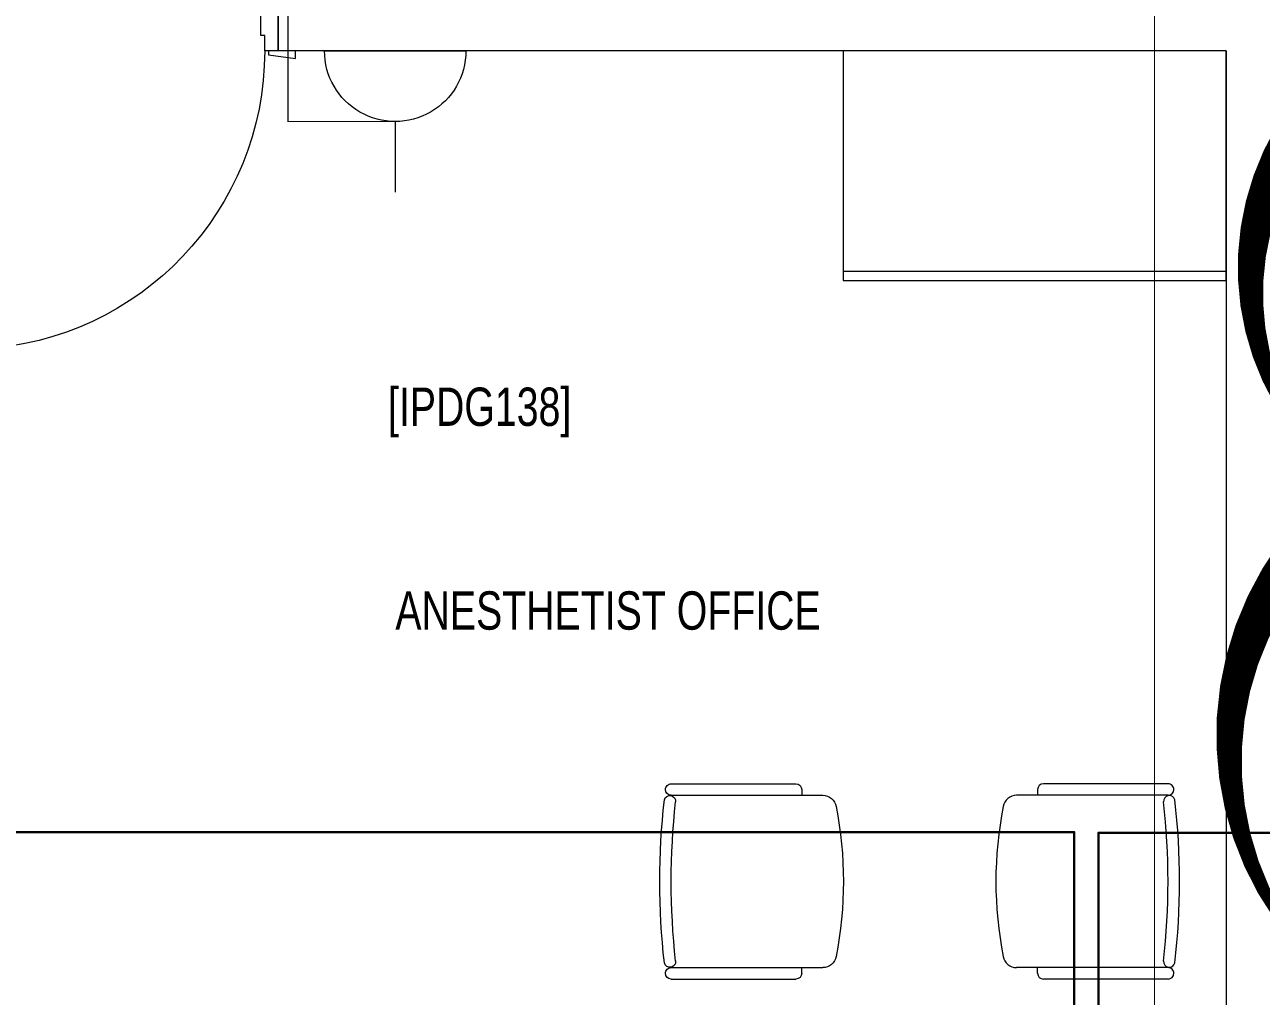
# Model space of a CAD drawing. Header units: metres. Extents: x 75097 to 220695, y -1557923 to -1361206.
# Drawn here: x 139977 to 143205, y -1409700 to -1407162 of the extents above; entities that cross this region are included whole.
import ezdxf

# ---------------------------------------------------------------- set-up
doc = ezdxf.new("R2010")
doc.units = ezdxf.units.M
doc.layers.get('0').update_dxf_attribs({"lineweight": 0})
for name, color, linetype, lineweight in [('A-100 - Copy$0$72_EGR_BASE_TEXT', 8, 'Continuous', 0), ('A-100 - Copy$0$Medical Equipment and Furniture', 8, 'Continuous', 0), ('A-100 - Copy$0$Medical Equipment and Furniture1', 8, 'Continuous', 5), ('A-100 - Copy$0$Walls', 8, 'Continuous', 0), ('A-100 - Copy$0$Wooden Joinery', 8, 'Continuous', 0), ('E-LG', 245, 'Continuous', 30)]:
    doc.layers.add(name, color=color, linetype=linetype, lineweight=lineweight)
doc.layers.add('E-POWR', color=7, linetype='Continuous', lineweight=9, true_color=0x4e7e3e)
doc.layers.add('REV 01', color=7, linetype='Continuous', lineweight=0, true_color=0xe41b4d)
doc.styles.add('A-100 - Copy$0$X3G_ENTITY_2587EA', font='swisscl.ttf', dxfattribs={"height": 200})

# ---------------------------------------------------------------- blocks, each defined once
blk = doc.blocks.new('NORMAL SOCKET')
at = {"layer": 'E-POWR'}
for p, q in [((0, 307.7), (0, 615.4)), ((-307.7, 0), (307.7, 0))]:
    blk.add_line(p, q, dxfattribs=at)
blk.add_ellipse((0, 0), major_axis=(32.8, 305.9), ratio=1, start_param=4.81904, end_param=7.960633, dxfattribs=at)
blk = doc.blocks.new('A-100 - Copy$0$GF21016-P')
at = {"extrusion": (-1.24384e-09, -1.20261e-09, -1)}
for p, q in [((0.0128, 0.0179), (0.0128, 0.4136)), ((0.4628, 0.0179), (0.4628, 0.4136)), ((-0.0022, 0.3585), (0.0128, 0.3585)), ((0.4778, 0.3585), (0.4628, 0.3585)), ((-0.0172, 0.0179), (-0.0172, 0.3435)), ((0.4928, 0.0179), (0.4928, 0.3435)), ((0.4778, 0.0029), (0.4778, 0.0029))]:
    blk.add_line(p, q, dxfattribs=at)
for centre, radius, start, end in [((-0.2378, -0.5362), 1.0036, 78.7568, 101.2432), ((-0.0478, 0.4136), 0.035, 0, 80.6557), ((-0.4278, 0.4136), 0.035, 99.3443, 180), ((0.0022, 0.3435), 0.015, 0, 90), ((-0.4778, 0.3435), 0.015, 90, 180), ((0.0022, 0.0179), 0.015, 270, 0), ((0.0022, 0.0179), 0.015, 180, 270), ((-0.0284, 0.0145), 0.015, 284.3864, 95.5209), ((-0.2378, 1.8734), 1.8855, 263.5119, 276.4881), ((-0.2378, 1.8928), 1.8749, 263.6341, 276.3659), ((-0.4471, 0.0145), 0.015, 84.4791, 255.6136), ((-0.4778, 0.0179), 0.015, 270, 0), ((-0.4778, 0.0179), 0.015, 180, 270)]:
    blk.add_arc(centre, radius, start, end, dxfattribs=at)
blk = doc.blocks.new('A-100 - Copy$0$CUPBOARD - GLASS TOP - LOCKABLE - 200x100x60')
at = {"layer": 'A-100 - Copy$0$Medical Equipment and Furniture1'}
blk.add_line((283.1819, -205.0074, 0), (284.1819, -205.0074, 0), dxfattribs=at)
at = {"layer": 'A-100 - Copy$0$Medical Equipment and Furniture1', "elevation": 0}
blk.add_lwpolyline([(284.1819, -204.4324), (283.1819, -204.4324), (283.1819, -205.0324), (284.1819, -205.0324)], close=True, dxfattribs=at)
blk = doc.blocks.new('A-100 - Copy$0$A$C72370EFE')
at = {"layer": 'A-100 - Copy$0$Wooden Joinery'}
for p, q in [((-0.01, -0.03), (-0.01, -0.07)), ((0, -0.03), (-0.01, -0.03)), ((0.04, -0.03), (0.05, -0.03)), ((0.05, -0.03), (0.05, -0.07)), ((-0.01, -0.04), (-0.02, -0.04)), ((-0.01, -0.06), (-0.02, -0.06)), ((0.05, -0.04), (0.06, -0.04)), ((0.05, -0.06), (0.06, -0.06)), ((-0.05, -0.07), (-0.05, -0.16)), ((-0.03, -0.07), (-0.03, -0.16)), ((0, -0.07), (-0.01, -0.07)), ((0.04, -0.07), (0.05, -0.07)), ((0.07, -0.07), (0.07, -0.16)), ((0.09, -0.07), (0.09, -0.16)), ((-0.01, -0.17), (-0.02, -0.17)), ((-0.01, -0.19), (-0.02, -0.19)), ((-0.01, -0.17), (-0.01, -0.19)), ((0.05, -0.17), (0.06, -0.17)), ((0.05, -0.17), (0.05, -0.19)), ((0.05, -0.19), (0.06, -0.19))]:
    blk.add_line(p, q, dxfattribs=at)
for centre, radius, start, end in [((-0.02, -0.07), 0.03, 90, 180), ((-0.02, -0.07), 0.01, 90, 180), ((0.06, -0.07), 0.03, 0, 90), ((0.06, -0.07), 0.01, 0, 90), ((-0.02, -0.16), 0.03, 180, 270), ((-0.02, -0.16), 0.01, 180, 270), ((0.06, -0.16), 0.01, 270, 0), ((0.06, -0.16), 0.03, 270, 0)]:
    blk.add_arc(centre, radius, start, end, dxfattribs=at)
blk = doc.blocks.new('A-100 - Copy$0$DR1')
at = {"layer": 'A-100 - Copy$0$Wooden Joinery', "elevation": 0}
for points in [[(1743402.9, 41721.9), (1743392.9, 41721.9), (1743382.9, 41791.9), (1743402.9, 41791.9)], [(1743552.9, 41731.9), (1743562.9, 41731.9), (1743572.9, 41801.9), (1743552.9, 41801.9)], [(1743552.9, 41681.9), (1744331.9, 41681.9), (1744331.9, 41721.9), (1743552.9, 41721.9)], [(1743402.9, 40941.9), (1743392.9, 40941.9), (1743382.9, 40871.9), (1743402.9, 40871.9)], [(1743552.9, 40931.9), (1743562.9, 40931.9), (1743572.9, 40861.9), (1743552.9, 40861.9)]]:
    blk.add_lwpolyline(points, close=True, dxfattribs=at)
for points in [[(1743552.9, 41756.9), (1743402.9, 41756.9), (1743402.9, 41781.9), (1743552.9, 41781.9), (1743552.9, 41756.9)], [(1743552.9, 41756.9), (1743552.9, 41721.9), (1743512.9, 41721.9), (1743512.9, 41711.9), (1743402.9, 41711.9), (1743402.9, 41756.9), (1743552.9, 41756.9)], [(1743552.9, 40906.9), (1743552.9, 40941.9), (1743512.9, 40941.9), (1743512.9, 40951.9), (1743402.9, 40951.9), (1743402.9, 40906.9), (1743552.9, 40906.9)], [(1743552.9, 40906.9), (1743402.9, 40906.9), (1743402.9, 40881.9), (1743552.9, 40881.9), (1743552.9, 40906.9)]]:
    blk.add_lwpolyline(points, dxfattribs=at)
at = {"layer": 'A-100 - Copy$0$Wooden Joinery'}
blk.add_arc((1743552.9, 41721.9, 0), 780, 270, 357.0603, dxfattribs=at)
at = {"layer": 'A-100 - Copy$0$Wooden Joinery', "xscale": -999.9999999998856, "yscale": 999.9999999998856, "zscale": 999.9999999998854, "rotation": 270}
blk.add_blockref('A-100 - Copy$0$A$C72370EFE', (1744331.9, 41681.9, 0), dxfattribs=at)
blk = doc.blocks.new('A-100 - Copy')
at = {"layer": 'A-100 - Copy$0$Walls'}
for p, q in [((140663.3, -1407080.6, 0), (140663.3, -1407230.6, 0)), ((143113.3, -1407230.6, 0), (140663.3, -1407230.6, 0)), ((143113.3, -1407230.6, 0), (143113.3, -1411527.7, 0))]:
    blk.add_line(p, q, dxfattribs=at)
at = {"layer": 'A-100 - Copy$0$Medical Equipment and Furniture', "xscale": 1000, "yscale": 1000, "zscale": 1000}
blk.add_blockref('A-100 - Copy$0$CUPBOARD - GLASS TOP - LOCKABLE - 200x100x60', (-141068.7, -1202798.2, 0), dxfattribs=at)
at = {"layer": 'A-100 - Copy$0$Medical Equipment and Furniture', "extrusion": (8.17196e-07, 2.67577e-11, -1), "xscale": -999.9999999999994, "yscale": 999.9999999999994, "zscale": 1000, "rotation": 90.00002511288318}
blk.add_blockref('A-100 - Copy$0$GF21016-P', (-141646.8, -1409162.6, 0.1), dxfattribs=at)
at = {"layer": 'A-100 - Copy$0$Medical Equipment and Furniture', "extrusion": (-8.17196e-07, 2.67577e-11, -1), "xscale": 1000.000000000001, "yscale": 1000.000000000001, "zscale": 1000.000000000001, "rotation": 269.9999748871168}
blk.add_blockref('A-100 - Copy$0$GF21016-P', (-142979.7, -1409162.6, -0.1), dxfattribs=at)
at = {"layer": 'A-100 - Copy$0$Wooden Joinery', "xscale": -1.000000000000003, "rotation": 90}
blk.add_blockref('A-100 - Copy$0$DR1', (181545.2, 336322.3, 0), dxfattribs=at)
at = {"layer": 'A-100 - Copy$0$72_EGR_BASE_TEXT', "char_height": 100, "attachment_point": 2, "style": 'A-100 - Copy$0$X3G_ENTITY_2587EA'}
for s, insert in [('[IPDG138]', (141164.5, -1408110.2)), ('ANESTHETIST OFFICE ', (141499.7, -1408642.6))]:
    blk.add_mtext(s, dxfattribs=dict(at, insert=insert))

msp = doc.modelspace()

# ---------------------------------------------------------------- linework, layer by layer
at = {"layer": 'E-LG', "color": 1, "elevation": 0}
msp.add_lwpolyline([(124395.1, -1407647.8), (124528.1, -1407798.6), (130983, -1407798.6), (130983, -1409352.8), (131058.2, -1409491.7), (131153.3, -1409271.3), (142717.1, -1409271.3), (142717.1, -1410428.7), (142929.8, -1410497.7), (142780, -1410333.4), (142780, -1409273), (166814.1, -1409273), (167013.9, -1409485.6)], dxfattribs=at)
at = {"layer": 'E-POWR', "const_width": 3}
msp.add_lwpolyline([(158021.6, -1404865.6), (149853, -1404865.6), (149853, -1406891.3), (149552.3, -1406896), (149552.3, -1407414.6), (148985.8, -1407414.6), (148985.8, -1406896), (142926.4, -1406896), (142926.4, -1410117.7), (142934.3, -1411096.4), (135469.2, -1411096.4), (135475.5, -1410549.2), (135475.5, -1408265.2), (139123.8, -1408265.2), (139123.8, -1406896), (140664.3, -1406896), (140664.3, -1407415.2), (140944.1, -1407415.2)], dxfattribs=at)

# ---------------------------------------------------------------- block references
at = {"layer": 'E-POWR', "color": 85, "xscale": -0.6, "yscale": 0.6, "zscale": 0.6, "rotation": 180}
msp.add_blockref('NORMAL SOCKET', (140944.1, -1407230.6, 0), dxfattribs=at)

# ---------------------------------------------------------------- next in the draw order: block references
msp.add_blockref('A-100 - Copy', (0, 0))

# ---------------------------------------------------------------- next in the draw order: linework, layer by layer
at = {"layer": 'REV 01', "color": 3, "elevation": 0}
msp.add_lwpolyline([(143462.3, -1411039.4, 0, 132.5, -0.520567), (143465, -1409714.5, 0, 132.5, -0.520567), (143467.8, -1408389.6, 0, 132.5, -0.520567), (143470.1, -1407270.4, 0, 132.5, -0.520567)], format="xyseb", dxfattribs=at)

doc.saveas('drawing.dxf')
